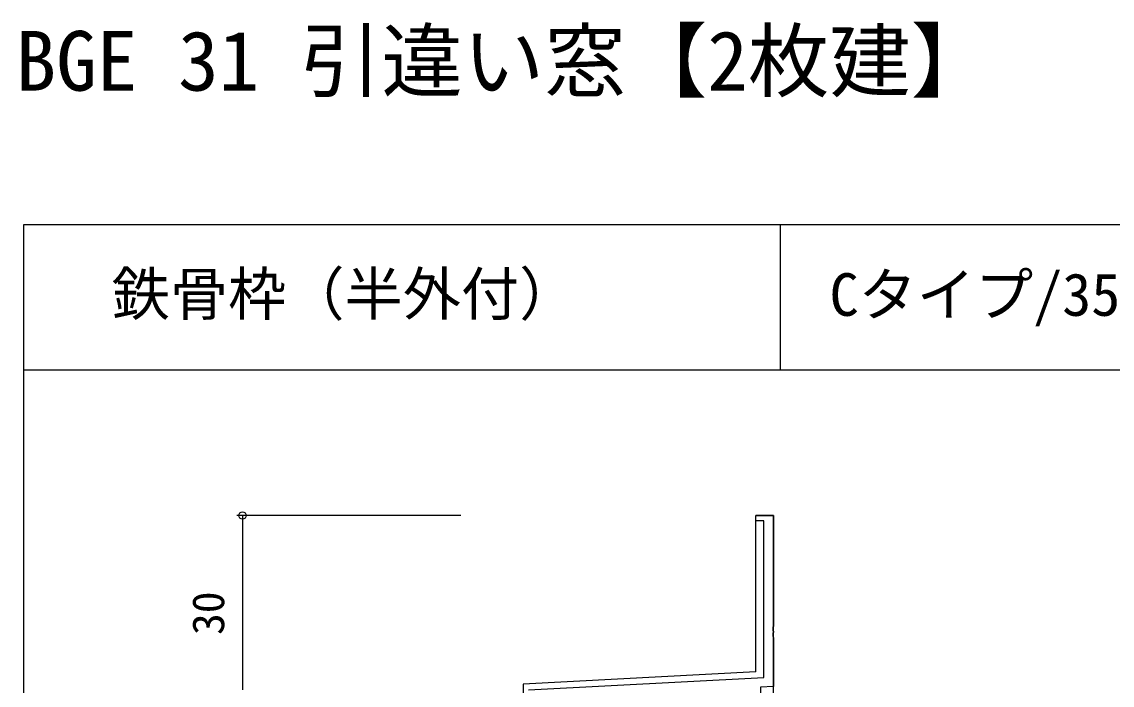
# Model space of a CAD drawing. Units: millimetres, scale not verified. Extents: x -437 to 438, y -301 to 299.
# Drawn here: x -437.1 to -249.8, y 184.5 to 298.6 of the extents above; entities that cross this region are included whole.
import ezdxf
from ezdxf.enums import TextEntityAlignment as Align

# ---------------------------------------------------------------- set-up
doc = ezdxf.new("R2010")
doc.units = ezdxf.units.MM
doc.header["$LTSCALE"] = 2
for name, color, linetype in [('0-1_USER1', 3, 'Continuous'), ('0-2_YKK_11', 7, 'Continuous'), ('0-3_YKK_12', 2, 'Continuous'), ('0-6_YKK_D', 6, 'Continuous'), ('0-7_YKK_ZWAK', 7, 'Continuous')]:
    doc.layers.add(name, color=color, linetype=linetype)
doc.styles.add('ＭＳ ゴシック', font='')
doc.styles.get('ＭＳ ゴシック').set_extended_font_data('MS Gothic')

msp = doc.modelspace()

# ---------------------------------------------------------------- linework, layer by layer
at = {"layer": '0-2_YKK_11'}
msp.add_lwpolyline([(-350.007, 183.75), (-309.584, 185.868), (-309.584, 212.8), (-310.954, 212.8), (-310.954, 213.7), (-307.954, 213.7), (-307.954, 194.658), (-308.074, 194.475), (-308.074, 193.925), (-307.954, 193.742), (-307.954, 193.658), (-308.074, 193.475), (-308.074, 192.925), (-307.954, 192.742), (-307.954, 184.321), (-310.154, 184.206), (-310.154, 178.7), (-306.954, 178.7), (-306.954, 177.8), (-310.154, 177.8), (-310.154, 174.83), (-300.247, 174.83)], dxfattribs=at)
at = {"layer": '0-3_YKK_12'}
for p, q in [((-310.954, 186.798), (-310.954, 213.7)), ((-310.954, 186.798), (-350.954, 184.701)), ((-350.954, 184.701), (-350.954, 116.999))]:
    msp.add_line(p, q, dxfattribs=at)
msp.add_lwpolyline([(-307.954, 178.7), (-307.954, 213.7), (-310.954, 213.7)], dxfattribs=at)
at = {"layer": '0-6_YKK_D'}
for p, q in [((-361.654, 213.7), (-400.154, 213.7)), ((-399.154, 213.7), (-399.154, 183.7))]:
    msp.add_line(p, q, dxfattribs=at)
msp.add_circle((-399.154, 213.7), 0.637, dxfattribs=at)
at = {"layer": '0-7_YKK_ZWAK'}
for p, q in [((-436.8, 263.7), (-436.8, -301.3)), ((438.2, 263.7), (-436.8, 263.7)), ((-306.8, 263.7), (-306.8, 238.7)), ((438.2, 238.7), (-436.8, 238.7))]:
    msp.add_line(p, q, dxfattribs=at)

# ---------------------------------------------------------------- texts
at = {"layer": '0-1_USER1', "style": 'ＭＳ ゴシック'}
for s, height, p in [('BGE 31 引違い窓【2枚建】', 10.26, (-438.149, 283.677)), ('鉄骨枠（半外付）', 7.331, (-421.63, 245.944)), ('Cタイプ/35㎜溝幅(T-1仕様)', 7.331, (-298.311, 245.831))]:
    msp.add_text(s, height=height, dxfattribs=at).set_placement(p, align=Align.BOTTOM_LEFT)
at = {"layer": '0-6_YKK_D', "style": 'ＭＳ ゴシック'}
msp.add_text('30', height=5.499, rotation=90, dxfattribs=at).set_placement((-400.654, 193.16), align=Align.BOTTOM_LEFT)

doc.saveas('drawing.dxf')
